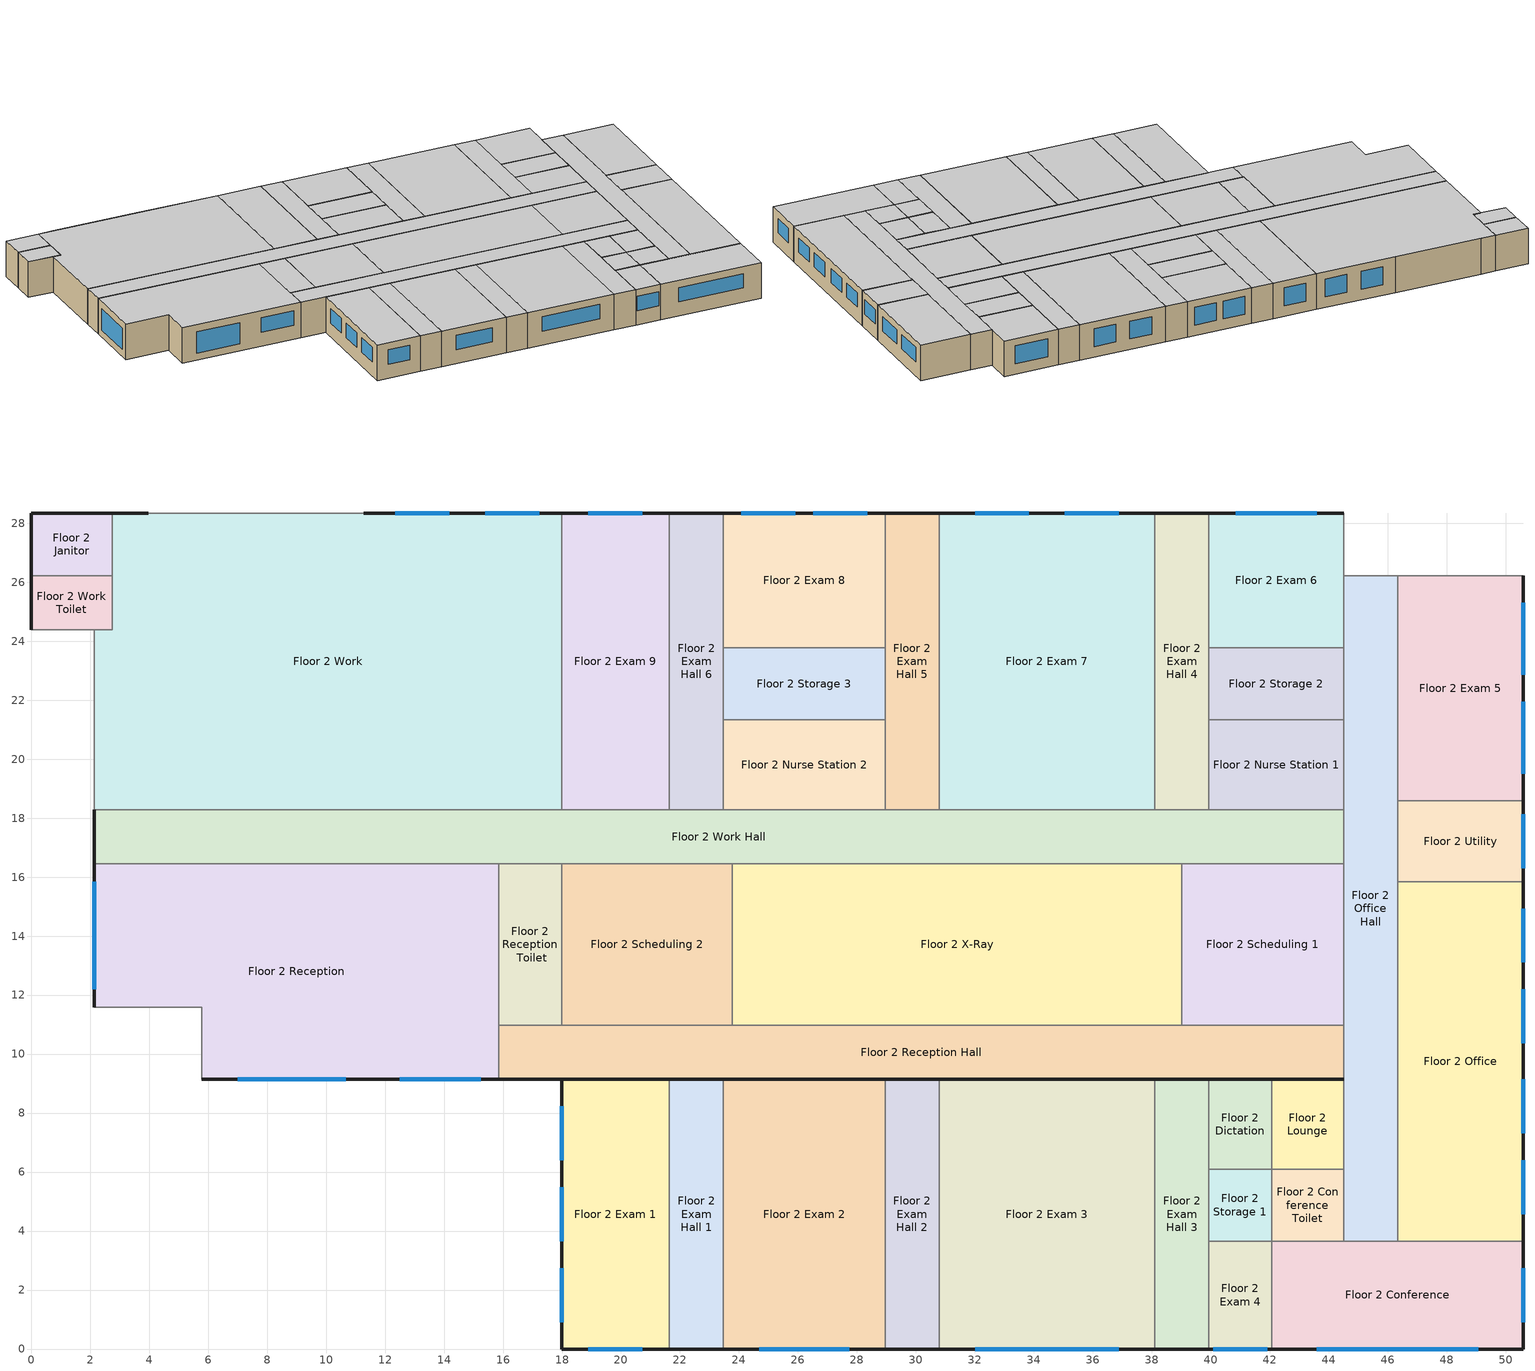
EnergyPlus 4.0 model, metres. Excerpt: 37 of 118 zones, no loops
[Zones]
Floor 2 Scheduling 1
 floor adiabatic (INT-FLOOR-TOPSIDE): 44.5,10.97 39.01,10.97 39.01,16.46 44.5,16.46 z3.05
 wall adiabatic (int-walls): 44.5,10.97 44.5,16.46 39.01,16.46 39.01,10.97 44.5,10.97 z3.05:6.1
 ceiling adiabatic (INT-FLOOR-UNDERSIDE): 44.5,10.97 44.5,16.46 39.01,16.46 39.01,10.97 z6.1
Floor 2 Exam 1
 floor adiabatic (INT-FLOOR-TOPSIDE): 17.98,9.14 21.64,9.14 21.64,0 17.98,0 z3.05
 wall outside (ext-walls-steelframe-nonres): 17.98,9.14 17.98,0 21.64,0 z3.05:6.1
 wall adiabatic (int-walls): 21.64,0 21.64,9.14 17.98,9.14 z3.05:6.1
 window (window-nonres-fixed): 17.98,2.74 17.98,0.91 / 17.98,8.23 17.98,6.4 / 17.98,5.49 17.98,3.66 / 18.9,0 20.73,0 z4.27:5.49
 ceiling adiabatic (INT-FLOOR-UNDERSIDE): 21.64,0 21.64,9.14 17.98,9.14 17.98,0 z6.1
Floor 2 Exam 6
 floor adiabatic (INT-FLOOR-TOPSIDE): 39.93,23.77 39.93,28.35 44.5,28.35 44.5,23.77 z3.05
 wall outside (ext-walls-steelframe-nonres): 44.5,28.35 39.93,28.35 z3.05:6.1
 wall adiabatic (int-walls): 39.93,28.35 39.93,23.77 44.5,23.77 44.5,26.21 z3.05:6.1
 wall to NE Stair (int-walls): 44.5,26.21 44.5,28.35 z3.05:6.1
 window (window-nonres-fixed): 43.59,28.35 40.84,28.35 z3.96:5.49
 ceiling adiabatic (INT-FLOOR-UNDERSIDE): 39.93,23.77 44.5,23.77 44.5,28.35 39.93,28.35 z6.1
Floor 2 Reception Toilet
 floor adiabatic (INT-FLOOR-TOPSIDE): 17.98,16.46 17.98,10.97 15.85,10.97 15.85,16.46 z3.05
 wall adiabatic (int-walls): 17.98,10.97 17.98,16.46 15.85,16.46 15.85,10.97 17.98,10.97 z3.05:6.1
 ceiling adiabatic (INT-FLOOR-UNDERSIDE): 15.85,16.46 15.85,10.97 17.98,10.97 17.98,16.46 z6.1
Floor 2 Exam Hall 5
 floor adiabatic (INT-FLOOR-TOPSIDE): 28.96,18.29 28.96,28.35 30.78,28.35 30.78,18.29 z3.05
 wall outside (ext-walls-steelframe-nonres): 30.78,28.35 28.96,28.35 z3.05:6.1
 wall adiabatic (int-walls): 28.96,28.35 28.96,18.29 30.78,18.29 30.78,28.35 z3.05:6.1
 ceiling adiabatic (INT-FLOOR-UNDERSIDE): 28.96,18.29 30.78,18.29 30.78,28.35 28.96,28.35 z6.1
Floor 2 Storage 2
 floor adiabatic (INT-FLOOR-TOPSIDE): 44.5,23.77 44.5,21.34 39.93,21.34 39.93,23.77 z3.05
 wall adiabatic (int-walls): 39.93,21.34 44.5,21.34 44.5,23.77 39.93,23.77 39.93,21.34 z3.05:6.1
 ceiling adiabatic (INT-FLOOR-UNDERSIDE): 44.5,23.77 39.93,23.77 39.93,21.34 44.5,21.34 z6.1
Floor 2 Conference Toilet
 floor adiabatic (INT-FLOOR-TOPSIDE): 44.5,6.1 44.5,3.66 42.06,3.66 42.06,6.1 z3.05
 wall adiabatic (int-walls): 44.5,6.1 42.06,6.1 42.06,3.66 44.5,3.66 44.5,6.1 z3.05:6.1
 ceiling adiabatic (INT-FLOOR-UNDERSIDE): 44.5,3.66 44.5,6.1 42.06,6.1 42.06,3.66 z6.1
Floor 2 Work Hall
 floor adiabatic (INT-FLOOR-TOPSIDE): 2.13,16.46 2.13,18.29 44.5,18.29 44.5,16.46 z3.05
 wall outside (ext-walls-steelframe-nonres): 2.13,18.29 2.13,16.46 z3.05:6.1
 wall adiabatic (int-walls): 2.13,16.46 44.5,16.46 44.5,18.29 2.13,18.29 z3.05:6.1
 ceiling adiabatic (INT-FLOOR-UNDERSIDE): 44.5,16.46 44.5,18.29 2.13,18.29 2.13,16.46 z6.1
Floor 2 Storage 3
 floor adiabatic (INT-FLOOR-TOPSIDE): 28.96,21.34 23.47,21.34 23.47,23.77 28.96,23.77 z3.05
 wall adiabatic (int-walls): 23.47,21.34 28.96,21.34 28.96,23.77 23.47,23.77 23.47,21.34 z3.05:6.1
 ceiling adiabatic (INT-FLOOR-UNDERSIDE): 23.47,21.34 28.96,21.34 28.96,23.77 23.47,23.77 z6.1
Floor 2 Conference
 floor adiabatic (INT-FLOOR-TOPSIDE): 42.06,3.66 50.6,3.66 50.6,0 42.06,0 z3.05
 wall outside (ext-walls-steelframe-nonres): 42.06,0 50.6,0 50.6,3.66 z3.05:6.1
 wall adiabatic (int-walls): 50.6,3.66 42.06,3.66 42.06,0 z3.05:6.1
 window (window-nonres-fixed): 43.59,0 49.07,0 / 50.6,0.91 50.6,2.74 z4.27:5.49
 ceiling adiabatic (INT-FLOOR-UNDERSIDE): 42.06,3.66 42.06,0 50.6,0 50.6,3.66 z6.1
Floor 2 Reception
 floor adiabatic (INT-FLOOR-TOPSIDE): 2.13,16.46 15.85,16.46 15.85,9.14 5.79,9.14 5.79,11.58 2.13,11.58 z3.05
 wall outside (ext-walls-steelframe-nonres): 5.79,9.14 15.85,9.14 / 2.13,16.46 2.13,11.58 z3.05:6.1
 wall adiabatic (int-walls): 15.85,9.14 15.85,16.46 2.13,16.46 z3.05:6.1
 wall to SW Stair (int-walls): 2.13,11.58 5.79,11.58 5.79,9.14 z3.05:6.1
 window (window-nonres-fixed): 2.13,15.85 2.13,12.19 / 7.01,9.14 10.67,9.14 z3.66:5.49; 12.5,9.14 15.24,9.14 z4.27:5.49
 ceiling adiabatic (INT-FLOOR-UNDERSIDE): 2.13,16.46 2.13,11.58 5.79,11.58 5.79,9.14 15.85,9.14 15.85,16.46 z6.1
Floor 2 X-Ray
 floor adiabatic (INT-FLOOR-TOPSIDE): 23.77,10.97 23.77,16.46 39.01,16.46 39.01,10.97 z3.05
 wall adiabatic (int-walls): 39.01,16.46 23.77,16.46 23.77,10.97 39.01,10.97 39.01,16.46 z3.05:6.1
 ceiling adiabatic (INT-FLOOR-UNDERSIDE): 39.01,10.97 39.01,16.46 23.77,16.46 23.77,10.97 z6.1
Floor 2 Exam 7
 floor adiabatic (INT-FLOOR-TOPSIDE): 30.78,28.35 38.1,28.35 38.1,18.29 30.78,18.29 z3.05
 wall outside (ext-walls-steelframe-nonres): 38.1,28.35 30.78,28.35 z3.05:6.1
 wall adiabatic (int-walls): 30.78,28.35 30.78,18.29 38.1,18.29 38.1,28.35 z3.05:6.1
 window (window-nonres-fixed): 36.88,28.35 35.05,28.35 / 33.83,28.35 32,28.35 z3.96:5.49
 ceiling adiabatic (INT-FLOOR-UNDERSIDE): 30.78,18.29 38.1,18.29 38.1,28.35 30.78,28.35 z6.1
Floor 2 Exam 3
 floor adiabatic (INT-FLOOR-TOPSIDE): 38.1,0 30.78,0 30.78,9.14 38.1,9.14 z3.05
 wall outside (ext-walls-steelframe-nonres): 30.78,0 38.1,0 z3.05:6.1
 wall adiabatic (int-walls): 38.1,0 38.1,9.14 30.78,9.14 30.78,0 z3.05:6.1
 window (window-nonres-fixed): 32,0 36.88,0 z4.27:5.49
 ceiling adiabatic (INT-FLOOR-UNDERSIDE): 30.78,0 38.1,0 38.1,9.14 30.78,9.14 z6.1
Floor 2 Reception Hall
 floor adiabatic (INT-FLOOR-TOPSIDE): 15.85,10.97 44.5,10.97 44.5,9.14 15.85,9.14 z3.05
 wall outside (ext-walls-steelframe-nonres): 15.85,9.14 44.5,9.14 z3.05:6.1
 wall adiabatic (int-walls): 44.5,9.14 44.5,10.97 15.85,10.97 15.85,9.14 z3.05:6.1
 ceiling adiabatic (INT-FLOOR-UNDERSIDE): 15.85,9.14 44.5,9.14 44.5,10.97 15.85,10.97 z6.1
Floor 2 Nurse Station 1
 floor adiabatic (INT-FLOOR-TOPSIDE): 44.5,18.29 39.93,18.29 39.93,21.34 44.5,21.34 z3.05
 wall adiabatic (int-walls): 39.93,21.34 39.93,18.29 44.5,18.29 44.5,21.34 39.93,21.34 z3.05:6.1
 ceiling adiabatic (INT-FLOOR-UNDERSIDE): 39.93,21.34 39.93,18.29 44.5,18.29 44.5,21.34 z6.1
Floor 2 Utility
 floor adiabatic (INT-FLOOR-TOPSIDE): 46.33,18.59 50.6,18.59 50.6,15.85 46.33,15.85 z3.05
 wall outside (ext-walls-steelframe-nonres): 50.6,15.85 50.6,18.59 z3.05:6.1
 wall adiabatic (int-walls): 50.6,18.59 46.33,18.59 46.33,15.85 50.6,15.85 z3.05:6.1
 window (window-nonres-fixed): 50.6,16.31 50.6,18.14 z4.27:5.49
 ceiling adiabatic (INT-FLOOR-UNDERSIDE): 50.6,18.59 46.33,18.59 46.33,15.85 50.6,15.85 z6.1
Floor 2 Dictation
 floor adiabatic (INT-FLOOR-TOPSIDE): 42.06,6.1 39.93,6.1 39.93,9.14 42.06,9.14 z3.05
 wall adiabatic (int-walls): 42.06,6.1 42.06,9.14 39.93,9.14 39.93,6.1 42.06,6.1 z3.05:6.1
 ceiling adiabatic (INT-FLOOR-UNDERSIDE): 39.93,6.1 42.06,6.1 42.06,9.14 39.93,9.14 z6.1
Floor 2 Office Hall
 floor adiabatic (INT-FLOOR-TOPSIDE): 44.5,3.66 44.5,26.21 46.33,26.21 46.33,3.66 z3.05
 wall adiabatic (int-walls): 44.5,26.21 44.5,3.66 46.33,3.66 46.33,26.21 z3.05:6.1
 wall to NE Stair (int-walls): 46.33,26.21 44.5,26.21 z3.05:6.1
 ceiling adiabatic (INT-FLOOR-UNDERSIDE): 46.33,3.66 46.33,26.21 44.5,26.21 44.5,3.66 z6.1
Floor 2 Exam 5
 floor adiabatic (INT-FLOOR-TOPSIDE): 46.33,18.59 46.33,26.21 50.6,26.21 50.6,18.59 z3.05
 wall outside (ext-walls-steelframe-nonres): 50.6,18.59 50.6,26.21 z3.05:6.1
 wall adiabatic (int-walls): 46.33,26.21 46.33,18.59 50.6,18.59 z3.05:6.1
 wall to NE Stair (int-walls): 50.6,26.21 46.33,26.21 z3.05:6.1
 window (window-nonres-fixed): 50.6,22.86 50.6,25.3 / 50.6,19.51 50.6,21.95 z4.27:5.49
 ceiling adiabatic (INT-FLOOR-UNDERSIDE): 50.6,26.21 46.33,26.21 46.33,18.59 50.6,18.59 z6.1
Floor 2 Exam 9
 floor adiabatic (INT-FLOOR-TOPSIDE): 17.98,28.35 21.64,28.35 21.64,18.29 17.98,18.29 z3.05
 wall outside (ext-walls-steelframe-nonres): 21.64,28.35 17.98,28.35 z3.05:6.1
 wall adiabatic (int-walls): 17.98,28.35 17.98,18.29 21.64,18.29 21.64,28.35 z3.05:6.1
 window (window-nonres-fixed): 20.73,28.35 18.9,28.35 z3.96:5.49
 ceiling adiabatic (INT-FLOOR-UNDERSIDE): 17.98,28.35 17.98,18.29 21.64,18.29 21.64,28.35 z6.1
Floor 2 Office
 floor adiabatic (INT-FLOOR-TOPSIDE): 50.6,15.85 50.6,3.66 46.33,3.66 46.33,15.85 z3.05
 wall outside (ext-walls-steelframe-nonres): 50.6,3.66 50.6,15.85 z3.05:6.1
 wall adiabatic (int-walls): 50.6,15.85 46.33,15.85 46.33,3.66 50.6,3.66 z3.05:6.1
 window (window-nonres-fixed): 50.6,7.32 50.6,9.14 z4.25:5.47; 50.6,10.36 50.6,12.19 / 50.6,4.57 50.6,6.4 / 50.6,13.11 50.6,14.94 z4.27:5.49
 ceiling adiabatic (INT-FLOOR-UNDERSIDE): 46.33,3.66 50.6,3.66 50.6,15.85 46.33,15.85 z6.1
Floor 2 Storage 1
 floor adiabatic (INT-FLOOR-TOPSIDE): 39.93,6.1 42.06,6.1 42.06,3.66 39.93,3.66 z3.05
 wall adiabatic (int-walls): 39.93,6.1 39.93,3.66 42.06,3.66 42.06,6.1 39.93,6.1 z3.05:6.1
 ceiling adiabatic (INT-FLOOR-UNDERSIDE): 42.06,6.1 39.93,6.1 39.93,3.66 42.06,3.66 z6.1
Floor 2 Exam Hall 4
 floor adiabatic (INT-FLOOR-TOPSIDE): 38.1,18.29 38.1,28.35 39.93,28.35 39.93,18.29 z3.05
 wall outside (ext-walls-steelframe-nonres): 39.93,28.35 38.1,28.35 z3.05:6.1
 wall adiabatic (int-walls): 38.1,28.35 38.1,18.29 39.93,18.29 39.93,28.35 z3.05:6.1
 ceiling adiabatic (INT-FLOOR-UNDERSIDE): 38.1,18.29 39.93,18.29 39.93,28.35 38.1,28.35 z6.1
Floor 2 Exam 2
 floor adiabatic (INT-FLOOR-TOPSIDE): 23.47,9.14 28.96,9.14 28.96,0 23.47,0 z3.05
 wall outside (ext-walls-steelframe-nonres): 23.47,0 28.96,0 z3.05:6.1
 wall adiabatic (int-walls): 28.96,0 28.96,9.14 23.47,9.14 23.47,0 z3.05:6.1
 window (window-nonres-fixed): 24.69,0 27.74,0 z4.27:5.49
 ceiling adiabatic (INT-FLOOR-UNDERSIDE): 28.96,0 28.96,9.14 23.47,9.14 23.47,0 z6.1
Floor 2 Exam Hall 2
 floor adiabatic (INT-FLOOR-TOPSIDE): 28.96,0 28.96,9.14 30.78,9.14 30.78,0 z3.05
 wall outside (ext-walls-steelframe-nonres): 28.96,0 30.78,0 z3.05:6.1
 wall adiabatic (int-walls): 30.78,0 30.78,9.14 28.96,9.14 28.96,0 z3.05:6.1
 ceiling adiabatic (INT-FLOOR-UNDERSIDE): 30.78,9.14 28.96,9.14 28.96,0 30.78,0 z6.1
Floor 2 Nurse Station 2
 floor adiabatic (INT-FLOOR-TOPSIDE): 28.96,21.34 28.96,18.29 23.47,18.29 23.47,21.34 z3.05
 wall adiabatic (int-walls): 28.96,18.29 28.96,21.34 23.47,21.34 23.47,18.29 28.96,18.29 z3.05:6.1
 ceiling adiabatic (INT-FLOOR-UNDERSIDE): 28.96,21.34 23.47,21.34 23.47,18.29 28.96,18.29 z6.1
Floor 2 Exam Hall 3
 floor adiabatic (INT-FLOOR-TOPSIDE): 39.93,0 38.1,0 38.1,9.14 39.93,9.14 z3.05
 wall outside (ext-walls-steelframe-nonres): 38.1,0 39.93,0 z3.05:6.1
 wall adiabatic (int-walls): 39.93,0 39.93,9.14 38.1,9.14 38.1,0 z3.05:6.1
 ceiling adiabatic (INT-FLOOR-UNDERSIDE): 39.93,9.14 38.1,9.14 38.1,0 39.93,0 z6.1
Floor 2 Exam Hall 1
 floor adiabatic (INT-FLOOR-TOPSIDE): 21.64,9.14 23.47,9.14 23.47,0 21.64,0 z3.05
 wall outside (ext-walls-steelframe-nonres): 21.64,0 23.47,0 z3.05:6.1
 wall adiabatic (int-walls): 23.47,0 23.47,9.14 21.64,9.14 21.64,0 z3.05:6.1
 ceiling adiabatic (INT-FLOOR-UNDERSIDE): 23.47,9.14 21.64,9.14 21.64,0 23.47,0 z6.1
Floor 2 Work Toilet
 floor adiabatic (INT-FLOOR-TOPSIDE): 0,24.38 0,26.21 2.74,26.21 2.74,24.38 z3.05
 wall outside (ext-walls-steelframe-nonres): 0,26.21 0,24.38 z3.05:6.1
 wall to NW Elevator (int-walls): 0,24.38 2.13,24.38 z3.05:6.1
 wall adiabatic (int-walls): 2.13,24.38 2.74,24.38 2.74,26.21 0,26.21 z3.05:6.1
 ceiling adiabatic (INT-FLOOR-UNDERSIDE): 0,24.38 2.74,24.38 2.74,26.21 0,26.21 z6.1
Floor 2 Janitor
 floor adiabatic (INT-FLOOR-TOPSIDE): 0,26.21 0,28.35 2.74,28.35 2.74,26.21 z3.05
 wall outside (ext-walls-steelframe-nonres): 2.74,28.35 0,28.35 0,26.21 z3.05:6.1
 wall adiabatic (int-walls): 0,26.21 2.74,26.21 2.74,28.35 z3.05:6.1
 ceiling adiabatic (INT-FLOOR-UNDERSIDE): 0,28.35 0,26.21 2.74,26.21 2.74,28.35 z6.1
Floor 2 Lounge
 floor adiabatic (INT-FLOOR-TOPSIDE): 44.5,9.14 44.5,6.1 42.06,6.1 42.06,9.14 z3.05
 wall adiabatic (int-walls): 42.06,6.1 44.5,6.1 44.5,9.14 42.06,9.14 42.06,6.1 z3.05:6.1
 ceiling adiabatic (INT-FLOOR-UNDERSIDE): 44.5,6.1 44.5,9.14 42.06,9.14 42.06,6.1 z6.1
Floor 2 Work
 floor adiabatic (INT-FLOOR-TOPSIDE): 17.98,28.35 17.98,18.29 2.13,18.29 2.13,24.38 2.74,24.38 2.74,28.35 z3.05
 wall outside (ext-walls-steelframe-nonres): 17.98,28.35 11.28,28.35 / 3.96,28.35 2.74,28.35 z3.05:6.1
 wall adiabatic (int-walls): 2.74,28.35 2.74,24.38 2.13,24.38 / 2.13,18.29 17.98,18.29 17.98,28.35 z3.05:6.1
 wall to NW Elevator (int-walls): 2.13,24.38 2.13,18.29 z3.05:6.1
 wall to NW Stair (int-walls): 11.28,28.35 3.96,28.35 z3.05:6.1
 window (window-nonres-fixed): 17.22,28.35 15.39,28.35 / 14.17,28.35 12.34,28.35 z3.96:5.49
 ceiling adiabatic (INT-FLOOR-UNDERSIDE): 2.13,18.29 17.98,18.29 17.98,28.35 2.74,28.35 2.74,24.38 2.13,24.38 z6.1
Floor 2 Exam 4
 floor adiabatic (INT-FLOOR-TOPSIDE): 42.06,0 39.93,0 39.93,3.66 42.06,3.66 z3.05
 wall outside (ext-walls-steelframe-nonres): 39.93,0 42.06,0 z3.05:6.1
 wall adiabatic (int-walls): 42.06,0 42.06,3.66 39.93,3.66 39.93,0 z3.05:6.1
 window (window-nonres-fixed): 40.08,0 41.91,0 z4.27:5.49
 ceiling adiabatic (INT-FLOOR-UNDERSIDE): 39.93,0 42.06,0 42.06,3.66 39.93,3.66 z6.1
Floor 2 Scheduling 2
 floor adiabatic (INT-FLOOR-TOPSIDE): 17.98,16.46 23.77,16.46 23.77,10.97 17.98,10.97 z3.05
 wall adiabatic (int-walls): 17.98,16.46 17.98,10.97 23.77,10.97 23.77,16.46 17.98,16.46 z3.05:6.1
 ceiling adiabatic (INT-FLOOR-UNDERSIDE): 17.98,10.97 23.77,10.97 23.77,16.46 17.98,16.46 z6.1
Floor 2 Exam Hall 6
 floor adiabatic (INT-FLOOR-TOPSIDE): 21.64,28.35 23.47,28.35 23.47,18.29 21.64,18.29 z3.05
 wall outside (ext-walls-steelframe-nonres): 23.47,28.35 21.64,28.35 z3.05:6.1
 wall adiabatic (int-walls): 21.64,28.35 21.64,18.29 23.47,18.29 23.47,28.35 z3.05:6.1
 ceiling adiabatic (INT-FLOOR-UNDERSIDE): 23.47,28.35 21.64,28.35 21.64,18.29 23.47,18.29 z6.1
Floor 2 Exam 8
 floor adiabatic (INT-FLOOR-TOPSIDE): 28.96,28.35 28.96,23.77 23.47,23.77 23.47,28.35 z3.05
 wall outside (ext-walls-steelframe-nonres): 28.96,28.35 23.47,28.35 z3.05:6.1
 wall adiabatic (int-walls): 23.47,28.35 23.47,23.77 28.96,23.77 28.96,28.35 z3.05:6.1
 window (window-nonres-fixed): 25.91,28.35 24.08,28.35 / 28.35,28.35 26.52,28.35 z3.96:5.49
 ceiling adiabatic (INT-FLOOR-UNDERSIDE): 28.96,23.77 28.96,28.35 23.47,28.35 23.47,23.77 z6.1
[Site:Location]
USA NV-LAS VEGAS: Latitude {deg}=36.07; Longitude {deg}=-115.17; Time Zone {hr}=-8; Elevation {m}=664
[SizingPeriod:DesignDay] Barometric Pressure {Pa}=93598; Rain {0-no,1-yes}=0; Snow on ground {0-no,1-yes}=0; Day of Month=21; Daylight Savings Time Indicator=0; Humidity Indicating Type=WetBulb
Name | Maximum Dry-Bulb Temperature {C} | Daily Temp Range {C} | Humidity Indicating Conditions at Maximum Dry-Bulb | Wind Speed {m/s} design conditions vs. traditional 6.71 m/s (15 mph) | Wind Direction {Degrees; N=0, S=180} | Clearness {0.0 to 1.1} | Month | Day Type | Wind Speed {m/s} design conditions vs. traditional 3.35 m/s (7mph)
LAS_VEGAS Ann Htg 99.6% Condns DB | -1.7 | 0 | -1.7 | 3.1 | 240 | 0 | 1 | WinterDesignDay
LAS_VEGAS Ann Clg .4% Condns WB=>MDB | 34.7 | 13.6 | 21.9 |  | 230 | 1 | 7 | SummerDesignDay | 5.3
[Site:GroundTemperature:BuildingSurface]
18.89, 18.889, 18.895, 20.344, 20.899, 20.929, 20.753, 20.826, 21.013, 20.868, 19.246, 18.923
[Site:WaterMainsTemperature]
Calculation Method=CORRELATION; Annual Average Outdoor Air Temperature {C}=19.48; Maximum Difference In Monthly Average Outdoor Air Temperatures {deltaC}=25.6
[Building]
Benchmark Outpatient Post-1980 V1.2_4.0: North Axis=0; Terrain=City; Loads Convergence Tolerance Value=0.04; Temperature Convergence Tolerance Value=0.2; Solar Distribution=FullInteriorAndExterior; Maximum Number of Warmup Days=25
[Construction]
ext-walls-steelframe-nonres: Wood Siding, Steel Frame NonRes Wall Insulation, 1/2IN Gypsum
int-walls: 1/2IN Gypsum, 1/2IN Gypsum
INT-FLOOR-TOPSIDE: MAT-CC05 4 HW CONCRETE, CP02 CARPET PAD
INT-FLOOR-UNDERSIDE: CP02 CARPET PAD, MAT-CC05 4 HW CONCRETE
window-nonres-fixed: ExistingBuildingNonRes Fixed Assembly Window
InteriorFurnishings: Std Wood 6inch
[Material] Thermal Absorptance=0.9
Name | Roughness | Thickness {m} | Conductivity {W/m-K} | Density {kg/m3} | Specific Heat {J/kg-K} | Solar Absorptance | Visible Absorptance
Steel Frame NonRes Wall Insulation | MediumRough | 0.038257 | 0.049 | 265 | 836.8 | 0.7 | 0.7
Wood Siding | MediumSmooth | 0.01 | 0.11 | 544.62 | 1210 | 0.78 | 0.78
1/2IN Gypsum | Smooth | 0.0127 | 0.16 | 784.9 | 830 | 0.92 | 0.92
MAT-CC05 4 HW CONCRETE | Rough | 0.1016 | 1.311 | 2240 | 836.8 | 0.7 | 0.7
Std Wood 6inch | MediumSmooth | 0.15 | 0.12 | 540 | 1210 | 0.7 | 0.7
[Material:NoMass]
CP02 CARPET PAD: Roughness=VeryRough; Thermal Resistance {(m2-K)/W}=0.2165; Thermal Absorptance=0.9; Solar Absorptance=0.7; Visible Absorptance=0.8
[WindowMaterial:SimpleGlazingSystem]
ExistingBuildingNonRes Fixed Assembly Window: U-Factor=6.92716; Solar Heat Gain Coefficient=0.25
[Zone] Type=1; Multiplier=1; Ceiling Height=-9999; Part of Total Floor Area=Yes
Name | Volume
Floor 2 Conference | 95.1446
Floor 2 Conference Toilet | 18.1228
Floor 2 Dictation | 19.8218
Floor 2 Exam 1 | 101.941
Floor 2 Exam 2 | 152.911
Floor 2 Exam 3 | 203.881
Floor 2 Exam 4 | 23.7862
Floor 2 Exam 5 | 99.109
Floor 2 Exam 6 | 63.7129
Floor 2 Exam 7 | 224.269
Floor 2 Exam 8 | 76.4555
Floor 2 Exam 9 | 112.135
Floor 2 Exam Hall 1; Floor 2 Exam Hall 2; Floor 2 Exam Hall 3; Floor 2 Nurse Station 2 | 50.9703
Floor 2 Exam Hall 4; Floor 2 Exam Hall 5; Floor 2 Exam Hall 6 | 56.0674
Floor 2 Janitor | 17.8396
Floor 2 Lounge | 22.6535
Floor 2 Nurse Station 1 | 42.4753
Floor 2 Office | 158.574
Floor 2 Office Hall | 125.727
Floor 2 Reception | 278.638
Floor 2 Reception Hall | 159.707
Floor 2 Reception Toilet; Floor 2 Utility | 35.6792
Floor 2 Scheduling 1 | 91.7466
Floor 2 Scheduling 2 | 96.8436
Floor 2 Storage 1 | 15.8574
Floor 2 Storage 2 | 33.9802
Floor 2 Storage 3 | 40.7763
Floor 2 Work | 478.555
Floor 2 Work Hall | 236.162
Floor 2 Work Toilet | 15.2911
Floor 2 X-Ray | 254.852
[People] Schedule=BLDG_OCC_SCH; Number of People Calculation Method=Area/person; Fraction Radiant=0.3; User Specified Sensible Fraction=AUTOCALCULATE; Activity Level Schedule=ACTIVITY_SCH; Enable ASHRAE 55 Comfort Warnings=No; MRT Calculation=ZoneAveraged; Work Efficiency Schedule=WORK_EFF_SCH; Clothing Schedule=CLOTHING_SCH; Air Velocity Schedule=AIR_VELO_SCH; Thermal Comfort Report=FANGER
Name | Zone | Zone Area per Person
Floor 2 Conference People | Floor 2 Conference | 2
Floor 2 Dictation People | Floor 2 Dictation | 20
Floor 2 Exam 1 People | Floor 2 Exam 1 | 5
Floor 2 Exam 2 People | Floor 2 Exam 2 | 5
Floor 2 Exam 3 People | Floor 2 Exam 3 | 5
Floor 2 Exam 4 People | Floor 2 Exam 4 | 5
Floor 2 Exam 5 People | Floor 2 Exam 5 | 5
Floor 2 Exam 6 People | Floor 2 Exam 6 | 5
Floor 2 Exam 7 People | Floor 2 Exam 7 | 5
Floor 2 Exam 8 People | Floor 2 Exam 8 | 5
Floor 2 Exam 9 People | Floor 2 Exam 9 | 5
Floor 2 Lounge People | Floor 2 Lounge | 6.67
Floor 2 Nurse Station 1 People | Floor 2 Nurse Station 1 | 5
Floor 2 Nurse Station 2 People | Floor 2 Nurse Station 2 | 5
Floor 2 Office People | Floor 2 Office | 20
Floor 2 Reception People | Floor 2 Reception | 3.33
Floor 2 Scheduling 1 People | Floor 2 Scheduling 1 | 20
Floor 2 Scheduling 2 People | Floor 2 Scheduling 2 | 20
Floor 2 Work People | Floor 2 Work | 20
Floor 2 X-Ray People | Floor 2 X-Ray | 5
[Lights] Schedule=BLDG_LIGHT_SCH; Design Level Calculation Method=Watts/Area; Return Air Fraction=0; Fraction Radiant=0.7; Fraction Visible=0.2; Fraction Replaceable=1; Return Air Fraction is Calculated from Plenum Temperature=No
Name | Zone | Watts per Zone Area {W/m2}
Floor 2 Conference Toilet_Lights | Floor 2 Conference Toilet | 8.61
Floor 2 Conference_Lights | Floor 2 Conference | 19.4
Floor 2 Dictation_Lights | Floor 2 Dictation | 19.4
Floor 2 Exam 1_Lights | Floor 2 Exam 1 | 17.2
Floor 2 Exam 2_Lights | Floor 2 Exam 2 | 17.2
Floor 2 Exam 3_Lights | Floor 2 Exam 3 | 17.2
Floor 2 Exam 4_Lights | Floor 2 Exam 4 | 17.2
Floor 2 Exam 5_Lights | Floor 2 Exam 5 | 17.2
Floor 2 Exam 6_Lights | Floor 2 Exam 6 | 17.2
Floor 2 Exam 7_Lights | Floor 2 Exam 7 | 17.2
Floor 2 Exam 8_Lights | Floor 2 Exam 8 | 17.2
Floor 2 Exam 9_Lights | Floor 2 Exam 9 | 17.2
Floor 2 Exam Hall 1_Lights | Floor 2 Exam Hall 1 | 8.61
Floor 2 Exam Hall 2_Lights | Floor 2 Exam Hall 2 | 8.61
Floor 2 Exam Hall 3_Lights | Floor 2 Exam Hall 3 | 8.61
Floor 2 Exam Hall 4_Lights | Floor 2 Exam Hall 4 | 8.61
Floor 2 Exam Hall 5_Lights | Floor 2 Exam Hall 5 | 8.61
Floor 2 Exam Hall 6_Lights | Floor 2 Exam Hall 6 | 8.61
Floor 2 Janitor_Lights | Floor 2 Janitor | 10.8
Floor 2 Lounge_Lights | Floor 2 Lounge | 9.68
Floor 2 Nurse Station 1_Lights | Floor 2 Nurse Station 1 | 22.6
Floor 2 Nurse Station 2_Lights | Floor 2 Nurse Station 2 | 22.6
Floor 2 Office Hall_Lights | Floor 2 Office Hall | 8.61
Floor 2 Office_Lights | Floor 2 Office | 19.4
Floor 2 Reception Hall_Lights | Floor 2 Reception Hall | 8.61
Floor 2 Reception Toilet_Lights | Floor 2 Reception Toilet | 8.61
Floor 2 Reception_Lights | Floor 2 Reception | 10.8
Floor 2 Scheduling 1_Lights | Floor 2 Scheduling 1 | 19.4
Floor 2 Scheduling 2_Lights | Floor 2 Scheduling 2 | 19.4
Floor 2 Storage 1_Lights | Floor 2 Storage 1 | 10.8
Floor 2 Storage 2_Lights | Floor 2 Storage 2 | 10.8
Floor 2 Storage 3_Lights | Floor 2 Storage 3 | 10.8
Floor 2 Utility_Lights | Floor 2 Utility | 10.8
Floor 2 Work Hall_Lights | Floor 2 Work Hall | 8.61
Floor 2 Work Toilet_Lights | Floor 2 Work Toilet | 8.61
Floor 2 Work_Lights | Floor 2 Work | 19.4
Floor 2 X-Ray_Lights | Floor 2 X-Ray | 22.6
[ElectricEquipment] Fraction Latent=0; Fraction Radiant=0.5; Fraction Lost=0
Name | Zone | Schedule | Design Level Calculation Method | Watts per Zone Floor Area {W/m2} | Design Level {W}
Floor 2 Conference Toilet_PlugMisc_Equip | Floor 2 Conference Toilet | BLDG_EQUIP_SCH | Watts/Area | 4.31
Floor 2 Conference_PlugMisc_Equip | Floor 2 Conference | BLDG_EQUIP_SCH | Watts/Area | 10.76
Floor 2 Dictation_PlugMisc_Equip | Floor 2 Dictation | BLDG_EQUIP_SCH | Watts/Area | 11.84
Floor 2 Exam 1_PlugMisc_Equip | Floor 2 Exam 1 | BLDG_EQUIP_SCH | Watts/Area | 11.84
Floor 2 Exam 2_PlugMisc_Equip | Floor 2 Exam 2 | BLDG_EQUIP_SCH | Watts/Area | 11.84
Floor 2 Exam 3_PlugMisc_Equip | Floor 2 Exam 3 | BLDG_EQUIP_SCH | Watts/Area | 11.84
Floor 2 Exam 4_PlugMisc_Equip | Floor 2 Exam 4 | BLDG_EQUIP_SCH | Watts/Area | 11.84
Floor 2 Exam 5_PlugMisc_Equip | Floor 2 Exam 5 | BLDG_EQUIP_SCH | Watts/Area | 11.84
Floor 2 Exam 6_PlugMisc_Equip | Floor 2 Exam 6 | BLDG_EQUIP_SCH | Watts/Area | 11.84
Floor 2 Exam 7_PlugMisc_Equip | Floor 2 Exam 7 | BLDG_EQUIP_SCH | Watts/Area | 11.84
Floor 2 Exam 8_PlugMisc_Equip | Floor 2 Exam 8 | BLDG_EQUIP_SCH | Watts/Area | 11.84
Floor 2 Exam 9_PlugMisc_Equip | Floor 2 Exam 9 | BLDG_EQUIP_SCH | Watts/Area | 11.84
Floor 2 Exam Hall 1_PlugMisc_Equip | Floor 2 Exam Hall 1 | BLDG_EQUIP_SCH | Watts/Area | 4.31
Floor 2 Exam Hall 2_PlugMisc_Equip | Floor 2 Exam Hall 2 | BLDG_EQUIP_SCH | Watts/Area | 4.31
Floor 2 Exam Hall 3_PlugMisc_Equip | Floor 2 Exam Hall 3 | BLDG_EQUIP_SCH | Watts/Area | 4.31
Floor 2 Exam Hall 4_PlugMisc_Equip | Floor 2 Exam Hall 4 | BLDG_EQUIP_SCH | Watts/Area | 4.31
Floor 2 Exam Hall 5_PlugMisc_Equip | Floor 2 Exam Hall 5 | BLDG_EQUIP_SCH | Watts/Area | 4.31
Floor 2 Exam Hall 6_PlugMisc_Equip | Floor 2 Exam Hall 6 | BLDG_EQUIP_SCH | Watts/Area | 4.31
Floor 2 Janitor_PlugMisc_Equip | Floor 2 Janitor | BLDG_EQUIP_SCH | Watts/Area | 1.08
Floor 2 Lounge_PlugMisc_Equip | Floor 2 Lounge | BLDG_EQUIP_SCH | Watts/Area | 32.29
Floor 2 Nurse Station 1_PlugMisc_Equip | Floor 2 Nurse Station 1 | BLDG_EQUIP_SCH | Watts/Area | 21.53
Floor 2 Nurse Station 2_PlugMisc_Equip | Floor 2 Nurse Station 2 | BLDG_EQUIP_SCH | Watts/Area | 21.53
Floor 2 Office Hall_PlugMisc_Equip | Floor 2 Office Hall | BLDG_EQUIP_SCH | Watts/Area | 4.31
Floor 2 Office_PlugMisc_Equip | Floor 2 Office | BLDG_EQUIP_SCH | Watts/Area | 11.84
Floor 2 Reception Hall_PlugMisc_Equip | Floor 2 Reception Hall | BLDG_EQUIP_SCH | Watts/Area | 4.31
Floor 2 Reception Toilet_PlugMisc_Equip | Floor 2 Reception Toilet | BLDG_EQUIP_SCH | Watts/Area | 4.31
Floor 2 Reception_PlugMisc_Equip | Floor 2 Reception | BLDG_EQUIP_SCH | Watts/Area | 11.84
Floor 2 Scheduling 1_PlugMisc_Equip | Floor 2 Scheduling 1 | BLDG_EQUIP_SCH | Watts/Area | 11.84
Floor 2 Scheduling 2_PlugMisc_Equip | Floor 2 Scheduling 2 | BLDG_EQUIP_SCH | Watts/Area | 11.84
Floor 2 Storage 1_PlugMisc_Equip | Floor 2 Storage 1 | BLDG_EQUIP_SCH | Watts/Area | 1.08
Floor 2 Storage 2_PlugMisc_Equip | Floor 2 Storage 2 | BLDG_EQUIP_SCH | Watts/Area | 1.08
Floor 2 Storage 3_PlugMisc_Equip | Floor 2 Storage 3 | BLDG_EQUIP_SCH | Watts/Area | 1.08
Floor 2 Utility_PlugMisc_Equip | Floor 2 Utility | BLDG_EQUIP_SCH | Watts/Area | 1.08
Floor 2 Work Hall_PlugMisc_Equip | Floor 2 Work Hall | BLDG_EQUIP_SCH | Watts/Area | 4.31
Floor 2 Work Toilet_PlugMisc_Equip | Floor 2 Work Toilet | BLDG_EQUIP_SCH | Watts/Area | 4.31
Floor 2 Work_PlugMisc_Equip | Floor 2 Work | BLDG_EQUIP_SCH | Watts/Area | 11.84
Floor 2 X-Ray_PlugMisc_Equip | Floor 2 X-Ray | RADIOLOGY_EQUIP_SCH | EquipmentLevel |  | 1172.3
[Exterior:Lights]
Exterior Facade Lighting: Schedule=ALWAYS_ON; Design Level=2025; Control Option=AstronomicalClock
[ZoneInfiltration:DesignFlowRate] Schedule=INFIL_SCH; Design Volume Flow Rate Calculation Method=Flow/ExteriorWallArea; Flow per Exterior Surface Area {m3/s/m2}=0.001133; Constant Term Coefficient=1; Temperature Term Coefficient=0; Velocity Term Coefficient=0; Velocity Squared Term Coefficient=0
Name | Zone
Floor 2 Conference_Infiltration | Floor 2 Conference
Floor 2 Exam 1_Infiltration | Floor 2 Exam 1
Floor 2 Exam 2_Infiltration | Floor 2 Exam 2
Floor 2 Exam 3_Infiltration | Floor 2 Exam 3
Floor 2 Exam 4_Infiltration | Floor 2 Exam 4
Floor 2 Exam 5_Infiltration | Floor 2 Exam 5
Floor 2 Exam 6_Infiltration | Floor 2 Exam 6
Floor 2 Exam 7_Infiltration | Floor 2 Exam 7
Floor 2 Exam 8_Infiltration | Floor 2 Exam 8
Floor 2 Exam 9_Infiltration | Floor 2 Exam 9
Floor 2 Janitor_Infiltration | Floor 2 Janitor
Floor 2 Office_Infiltration | Floor 2 Office
Floor 2 Reception_Infiltration | Floor 2 Reception
Floor 2 Utility_Infiltration | Floor 2 Utility
Floor 2 Work Toilet_Infiltration | Floor 2 Work Toilet
Floor 2 Work_Infiltration | Floor 2 Work
[InternalMass] Construction=InteriorFurnishings
Name | Zone | Surface Area
Floor 2 Conference Internal Mass | Floor 2 Conference | 62.4308
Floor 2 Conference Toilet Internal Mass | Floor 2 Conference Toilet | 11.8916
Floor 2 Dictation Internal Mass | Floor 2 Dictation | 13.0064
Floor 2 Exam 1 Internal Mass | Floor 2 Exam 1 | 66.8902
Floor 2 Exam 2 Internal Mass | Floor 2 Exam 2 | 100.3353
Floor 2 Exam 3 Internal Mass | Floor 2 Exam 3 | 133.7804
Floor 2 Exam 4 Internal Mass | Floor 2 Exam 4 | 15.6077
Floor 2 Exam 5 Internal Mass | Floor 2 Exam 5 | 65.0321
Floor 2 Exam 6 Internal Mass | Floor 2 Exam 6 | 41.8064
Floor 2 Exam 7 Internal Mass | Floor 2 Exam 7 | 147.1584
Floor 2 Exam 8 Internal Mass | Floor 2 Exam 8 | 50.1676
Floor 2 Exam 9 Internal Mass | Floor 2 Exam 9 | 73.5792
Floor 2 Exam Hall 1 Internal Mass | Floor 2 Exam Hall 1 | 33.4451
Floor 2 Exam Hall 2 Internal Mass | Floor 2 Exam Hall 2 | 33.4451
Floor 2 Exam Hall 3 Internal Mass | Floor 2 Exam Hall 3 | 33.4451
Floor 2 Exam Hall 4 Internal Mass | Floor 2 Exam Hall 4 | 36.7896
Floor 2 Exam Hall 5 Internal Mass | Floor 2 Exam Hall 5 | 36.7896
Floor 2 Exam Hall 6 Internal Mass | Floor 2 Exam Hall 6 | 36.7896
Floor 2 Janitor Internal Mass | Floor 2 Janitor | 11.7058
Floor 2 Lounge Internal Mass | Floor 2 Lounge | 14.8645
Floor 2 Nurse Station 1 Internal Mass | Floor 2 Nurse Station 1 | 27.8709
Floor 2 Nurse Station 2 Internal Mass | Floor 2 Nurse Station 2 | 33.4451
Floor 2 Office Hall Internal Mass | Floor 2 Office Hall | 82.4979
Floor 2 Office Internal Mass | Floor 2 Office | 104.0514
Floor 2 Reception Hall Internal Mass | Floor 2 Reception Hall | 104.7946
Floor 2 Reception Internal Mass | Floor 2 Reception | 182.8332
Floor 2 Reception Toilet Internal Mass | Floor 2 Reception Toilet | 23.4116
Floor 2 Scheduling 1 Internal Mass | Floor 2 Scheduling 1 | 60.2012
Floor 2 Scheduling 2 Internal Mass | Floor 2 Scheduling 2 | 63.5457
Floor 2 Storage 1 Internal Mass | Floor 2 Storage 1 | 10.4051
Floor 2 Storage 2 Internal Mass | Floor 2 Storage 2 | 22.2967
Floor 2 Storage 3 Internal Mass | Floor 2 Storage 3 | 26.7561
Floor 2 Utility Internal Mass | Floor 2 Utility | 23.4116
Floor 2 Work Hall Internal Mass | Floor 2 Work Hall | 154.9623
Floor 2 Work Internal Mass | Floor 2 Work | 314.0123
Floor 2 Work Toilet Internal Mass | Floor 2 Work Toilet | 10.0335
Floor 2 X-Ray Internal Mass | Floor 2 X-Ray | 167.2255
[Schedule:Compact]
ALWAYS_ON: Through: 12/31, For: AllDays, Until: 24:00, 1
BLDG_EQUIP_SCH: Fraction, Through: 12/31, For: Weekdays, Until: 04:00, 0.3, Until: 06:00, 0.5, Until: 18:00, 1, Until: 20:00, 0.5, Until: 24:00, 0.3, For: SummerDesignDay, Until: 04:00, 0.3, Until: 06:00, 0.5, Until: 18:00, 1, Until: 20:00, 0.5, Until: 24:00, 0.3, For: Saturday, Until: 07:00, 0.3, Until: 09:00, 0.5, Until: 15:00, 0.8, Until: 20:00, 0.5, Until: 24:00, 0.3, For: Sunday Holidays WinterDesignDay AllOtherDays, Until: 08:00, 0.3, Until: 17:00, 0.5, Until: 24:00, 0.3
BLDG_LIGHT_SCH: Fraction, Through: 12/31, For: Weekdays, Until: 04:00, 0.1, Until: 06:00, 0.3, Until: 07:00, 0.6, Until: 18:00, 0.9, Until: 20:00, 0.6, Until: 22:00, 0.3, Until: 24:00, 0.1, For: SummerDesignDay, Until: 04:00, 0.1, Until: 06:00, 0.3, Until: 07:00, 0.6, Until: 18:00, 0.9, Until: 20:00, 0.6, Until: 22:00, 0.3, Until: 24:00, 0.1, For: Saturday, Until: 07:00, 0.1, Until: 09:00, 0.3, Until: 15:00, 0.4, Until: 20:00, 0.3, Until: 24:00, 0.1, For: Sunday Holidays WinterDesignDay AllOtherDays, Until: 08:00, 0.05, Until: 17:00, 0.1, Until: 24:00, 0.05
BLDG_OCC_SCH: Fraction, Through: 12/31, For: Weekdays, Until: 04:00, 0.05, Until: 06:00, 0.2, Until: 07:00, 0.5, Until: 18:00, 0.9, Until: 20:00, 0.5, Until: 22:00, 0.2, Until: 24:00, 0.05, For: SummerDesignDay, Until: 04:00, 0.05, Until: 06:00, 0.2, Until: 07:00, 0.5, Until: 18:00, 0.9, Until: 20:00, 0.5, Until: 22:00, 0.2, Until: 24:00, 0.05, For: Saturday, Until: 07:00, 0.05, Until: 09:00, 0.2, Until: 15:00, 0.3, Until: 20:00, 0.2, Until: 24:00, 0.05, For: Sunday Holidays WinterDesignDay AllOtherDays, Until: 08:00, 0, Until: 17:00, 0.05, Until: 24:00, 0
CLOTHING_SCH: Any Number, Through: 04/30, For: AllDays, Until: 24:00, 1, Through: 09/30, For: AllDays, Until: 24:00, 0.5, Through: 12/31, For: AllDays, Until: 24:00, 1
WORK_EFF_SCH: Fraction, Through: 12/31, For: AllDays, Until: 24:00, 0
AIR_VELO_SCH: Any Number, Through: 12/31, For: AllDays, Until: 24:00, 0.2
ACTIVITY_SCH: Any Number, Through: 12/31, For: AllDays, Until: 24:00, 120
INFIL_SCH: Fraction, Through: 12/31, For: Weekdays, Until: 24:00, 0.5, For: Saturday, Until: 24:00, 0.5, For: SummerDesignDay WinterDesignDay, Until: 24:00, 1, For: Sunday Holidays AllOtherDays, Until: 24:00, 0.5
RADIOLOGY_EQUIP_SCH: Fraction, Through: 12/31, For: Weekdays, Until: 06:00, 0.01, Until: 18:00, 0.96, Until: 24:00, 0.01, For: SummerDesignDay, Until: 06:00, 0.01, Until: 18:00, 0.96, Until: 24:00, 0.01, For: Saturday, Until: 06:00, 0.01, Until: 18:00, 0.96, Until: 24:00, 0.01, For: Sunday Holidays WinterDesignDay AllOtherDays, Until: 24:00, 0.01
